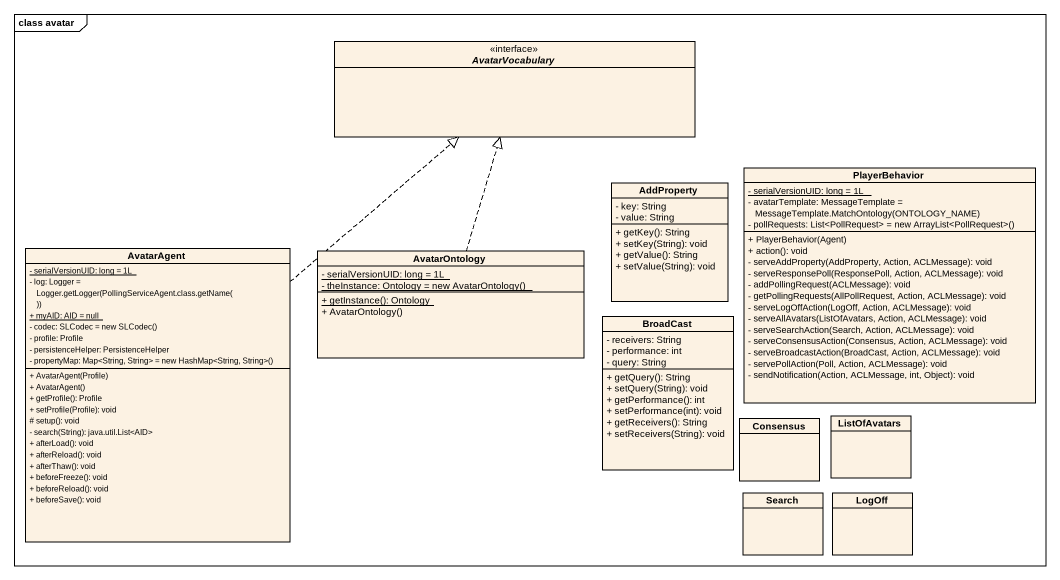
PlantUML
@startuml
mainframe class avatar
hide circle
hide empty members
skinparam classAttributeIconSize 0
interface AvatarVocabulary <<interface>>
class AddProperty {
  - key: String
  - value: String
  + getKey(): String
  + setKey(String): void
  + getValue(): String
  + setValue(String): void
}
class PlayerBehavior {
  {static} - serialVersionUID: long = 1L
  {field} - avatarTemplate: MessageTemplate = MessageTemplate.MatchOntology(ONTOLOGY_NAME)
  {field} - pollRequests: List<PollRequest> = new ArrayList<PollRequest>()
  + PlayerBehavior(Agent)
  + action(): void
  - serveAddProperty(AddProperty, Action, ACLMessage): void
  - serveResponsePoll(ResponsePoll, Action, ACLMessage): void
  - addPollingRequest(ACLMessage): void
  - getPollingRequests(AllPollRequest, Action, ACLMessage): void
  - serveLogOffAction(LogOff, Action, ACLMessage): void
  - serveAllAvatars(ListOfAvatars, Action, ACLMessage): void
  - serveSearchAction(Search, Action, ACLMessage): void
  - serveConsensusAction(Consensus, Action, ACLMessage): void
  - serveBroadcastAction(BroadCast, Action, ACLMessage): void
  - servePollAction(Poll, Action, ACLMessage): void
  - sendNotification(Action, ACLMessage, int, Object): void
}
class AvatarAgent {
  {static} - serialVersionUID: long = 1L
  {field} - log: Logger = Logger.getLogger(PollingServiceAgent.class.getName())
  {static} + myAID: AID = null
  {field} - codec: SLCodec = new SLCodec()
  - profile: Profile
  - persistenceHelper: PersistenceHelper
  {field} - propertyMap: Map<String, String> = new HashMap<String, String>()
  + AvatarAgent(Profile)
  + AvatarAgent()
  + getProfile(): Profile
  + setProfile(Profile): void
  # setup(): void
  - search(String): java.util.List<AID>
  + afterLoad(): void
  + afterReload(): void
  + afterThaw(): void
  + beforeFreeze(): void
  + beforeReload(): void
  + beforeSave(): void
}
class AvatarOntology {
  {static} - serialVersionUID: long = 1L
  {static} {field} - theInstance: Ontology = new AvatarOntology()
  {static} + getInstance(): Ontology
  + AvatarOntology()
}
class BroadCast {
  - receivers: String
  - performance: int
  - query: String
  + getQuery(): String
  + setQuery(String): void
  + getPerformance(): int
  + setPerformance(int): void
  + getReceivers(): String
  + setReceivers(String): void
}
class Consensus
class ListOfAvatars
class Search
class LogOff
AvatarAgent .up.|> AvatarVocabulary
AvatarOntology .up.|> AvatarVocabulary
@enduml
